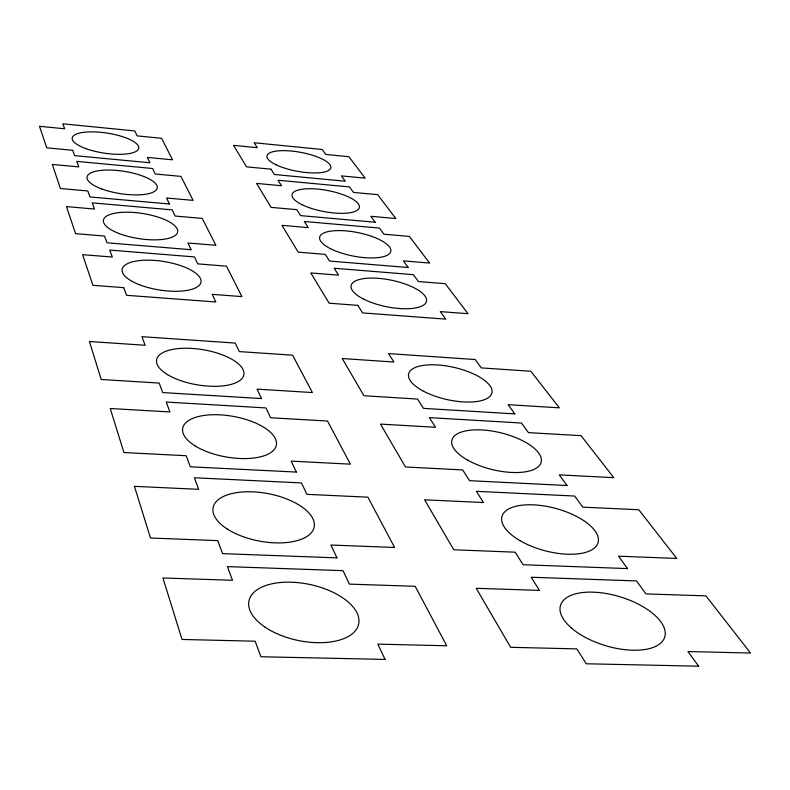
<?xml version="1.0" encoding="UTF-8"?>
<svg xmlns="http://www.w3.org/2000/svg" width="790" height="790" viewBox="0 0 790 790"><rect width="100%" height="100%" fill="white"/><g stroke="black" fill="none" stroke-linecap="round" stroke-linejoin="round"><path stroke-width="1.19" d="M385.056 659.423L260.927 656.747L255.14 641.204L182.036 639.456L162.928 577.984L232.497 580.275L227.421 566.618L343.028 570.666L349.397 584.126L415.185 586.299L446.735 645.776L377.808 644.126L385.056 659.423M698.627 666.187L586.279 663.768L576.789 648.886L510.636 647.306L476.232 588.303L539.501 590.397L531.117 577.243L636.513 580.936L645.963 593.902L705.944 595.877L750.5 653.034L687.952 651.543L698.627 666.187M336.965 557.868L222.602 553.642L217.754 540.627L150.505 538.01L134.438 486.344L198.685 489.326L194.389 477.772L301.474 482.917L306.885 494.343L367.913 497.177L394.595 547.49L330.882 545.021L336.965 557.868M627.517 568.593L523.148 564.731L515.139 552.17L453.776 549.791L424.625 499.803L483.49 502.539L476.35 491.321L574.676 496.051L582.753 507.14L638.784 509.738L676.763 558.441L618.481 556.18L627.517 568.593M296.339 472.074L190.311 466.801L186.203 455.741L123.931 452.542L110.245 408.509L169.919 411.946L166.236 402.041L265.973 407.936L270.624 417.762L327.524 421.04L350.395 464.165L291.154 461.123L296.339 472.074M567.003 485.514L469.556 480.675L462.703 469.922L405.487 466.989L380.484 424.102L435.517 427.272L429.345 417.604L521.489 423.045L528.471 432.634L581.045 435.665L613.79 477.674L559.251 474.879L567.003 485.514M261.539 398.565L162.73 392.591L159.185 383.071L101.219 379.486L89.418 341.507L145.133 345.26L141.933 336.668L235.262 343.077L239.301 351.599L292.596 355.194L312.415 392.561L257.066 389.134L261.539 398.565M514.813 413.891L423.46 408.371L417.535 399.059L363.953 395.75L342.258 358.541L393.914 362.018L388.542 353.594L475.215 359.539L481.317 367.913L530.821 371.241L559.35 407.838L508.098 404.668L514.813 413.891M123.714 287.649L92.924 285.318L82.624 254.666L112.338 257.046L109.741 250.055L194.468 256.928L197.767 263.88L226.483 266.181L241.908 296.596L212.194 294.344L215.798 301.968L126.568 295.312L123.714 287.649M357.801 305.365L329.114 303.192L310.786 272.935L338.545 275.157L334.14 268.245L413.387 274.673L418.394 281.546L445.254 283.699L468.026 313.709L440.297 311.606L445.767 319.121L362.62 312.919L357.801 305.365M191.052 249.699L107.045 242.806L104.537 236.062L75.564 233.652L66.478 206.605L94.494 209.044L92.193 202.852L172.19 209.883L175.113 216.045L202.24 218.405L215.887 245.305L187.872 242.974L191.052 249.699M408.183 267.524L329.568 261.065L325.312 254.39L298.195 252.138L281.961 225.338L308.238 227.619L304.328 221.477L379.437 228.073L383.901 234.196L409.368 236.408L429.592 263.06L403.334 260.878L408.183 267.524M169.406 203.988L90.001 196.957L87.769 190.963L60.405 188.514L52.318 164.439L78.832 166.907L76.778 161.387L152.598 168.487L155.205 173.998L180.93 176.387L193.106 200.383L166.572 198.014L169.406 203.988M375.181 222.227L300.585 215.621L296.793 209.666L271.079 207.365L256.582 183.418L281.536 185.739L278.031 180.239L349.466 186.924L353.466 192.414L377.699 194.666L395.8 218.524L370.856 216.292L375.181 222.227M72.65 150.297L46.738 147.829L39.5 126.291L64.652 128.76L62.805 123.813L134.814 130.942L137.164 135.89L161.604 138.29L172.516 159.807L147.345 157.407L149.883 162.75L74.645 155.64L72.65 150.297M270.99 169.179L246.559 166.858L233.544 145.36L257.293 147.7L254.133 142.753L322.192 149.488L325.786 154.435L348.884 156.697L365.168 178.155L341.428 175.894L345.299 181.216L274.387 174.511L270.99 169.179M85.824 148.609A33.654 10.112 8.7 0 0 138.596 148.806A33.654 10.112 8.7 0 0 92.065 131.871A33.654 10.112 8.7 0 0 85.824 148.609M167.559 374.648A44.28 17.805 9.6 0 0 241.789 378.785A44.28 17.805 9.6 0 0 191.368 348.38A44.28 17.805 9.6 0 0 167.559 374.648M101.634 188.909A35.52 11.307 8.8 0 0 157.111 188.464A35.52 11.307 8.8 0 0 107.677 170.047A35.52 11.307 8.8 0 0 101.634 188.909M139.198 284.637A39.934 14.408 9.1 0 0 200.936 282.346A39.934 14.408 9.1 0 0 144.54 260.226A39.934 14.408 9.1 0 0 139.198 284.637M119.162 233.573A37.584 12.709 8.9 0 0 177.582 232.319A37.584 12.709 8.9 0 0 124.919 212.214A37.584 12.709 8.9 0 0 119.162 233.573M194.972 445.817A47.588 20.609 10.1 0 0 274.397 449.312A47.588 20.609 10.1 0 0 219.294 414.809A47.588 20.609 10.1 0 0 194.972 445.817M226.937 528.806A51.459 24.125 10.8 0 0 312.346 531.394A51.459 24.125 10.8 0 0 251.655 491.795A51.459 24.125 10.8 0 0 226.937 528.806M264.759 626.944A56.06 28.598 11.9 0 0 357.1 628.188A56.06 28.598 11.9 0 0 289.604 582.171A56.06 28.598 11.9 0 0 264.759 626.944M362.956 298.768A38.513 13.479 11.7 0 0 425.622 303.192A38.513 13.479 11.7 0 0 377.847 278.307A38.513 13.479 11.7 0 0 362.956 298.768M275.957 164.735A32.479 9.608 10.5 0 0 329.677 169.662A32.479 9.608 10.5 0 0 291.095 151.018A32.479 9.608 10.5 0 0 275.957 164.735M330.418 248.643A36.241 11.959 11.2 0 0 389.786 253.314A36.241 11.959 11.2 0 0 345.516 230.858A36.241 11.959 11.2 0 0 330.418 248.643M520.037 540.686A49.809 21.834 15.1 0 0 597.961 543.036A49.809 21.834 15.1 0 0 532.134 504.8A49.809 21.834 15.1 0 0 520.037 540.686M571.427 628.011A54.461 25.487 16.9 0 0 661.605 642.231A54.461 25.487 16.9 0 0 604.893 593.3A54.461 25.487 16.9 0 0 571.427 628.011M467.779 460.205A45.968 18.871 13.8 0 0 540.755 463.424A45.968 18.871 13.8 0 0 481.13 429.908A45.968 18.871 13.8 0 0 467.779 460.205M301.839 204.61A34.266 10.695 10.8 0 0 358.265 209.449A34.266 10.695 10.8 0 0 317.007 189.037A34.266 10.695 10.8 0 0 301.839 204.61M422.68 390.764A42.719 16.462 12.8 0 0 491.291 394.575A42.719 16.462 12.8 0 0 436.86 364.921A42.719 16.462 12.8 0 0 422.68 390.764"/></g></svg>
